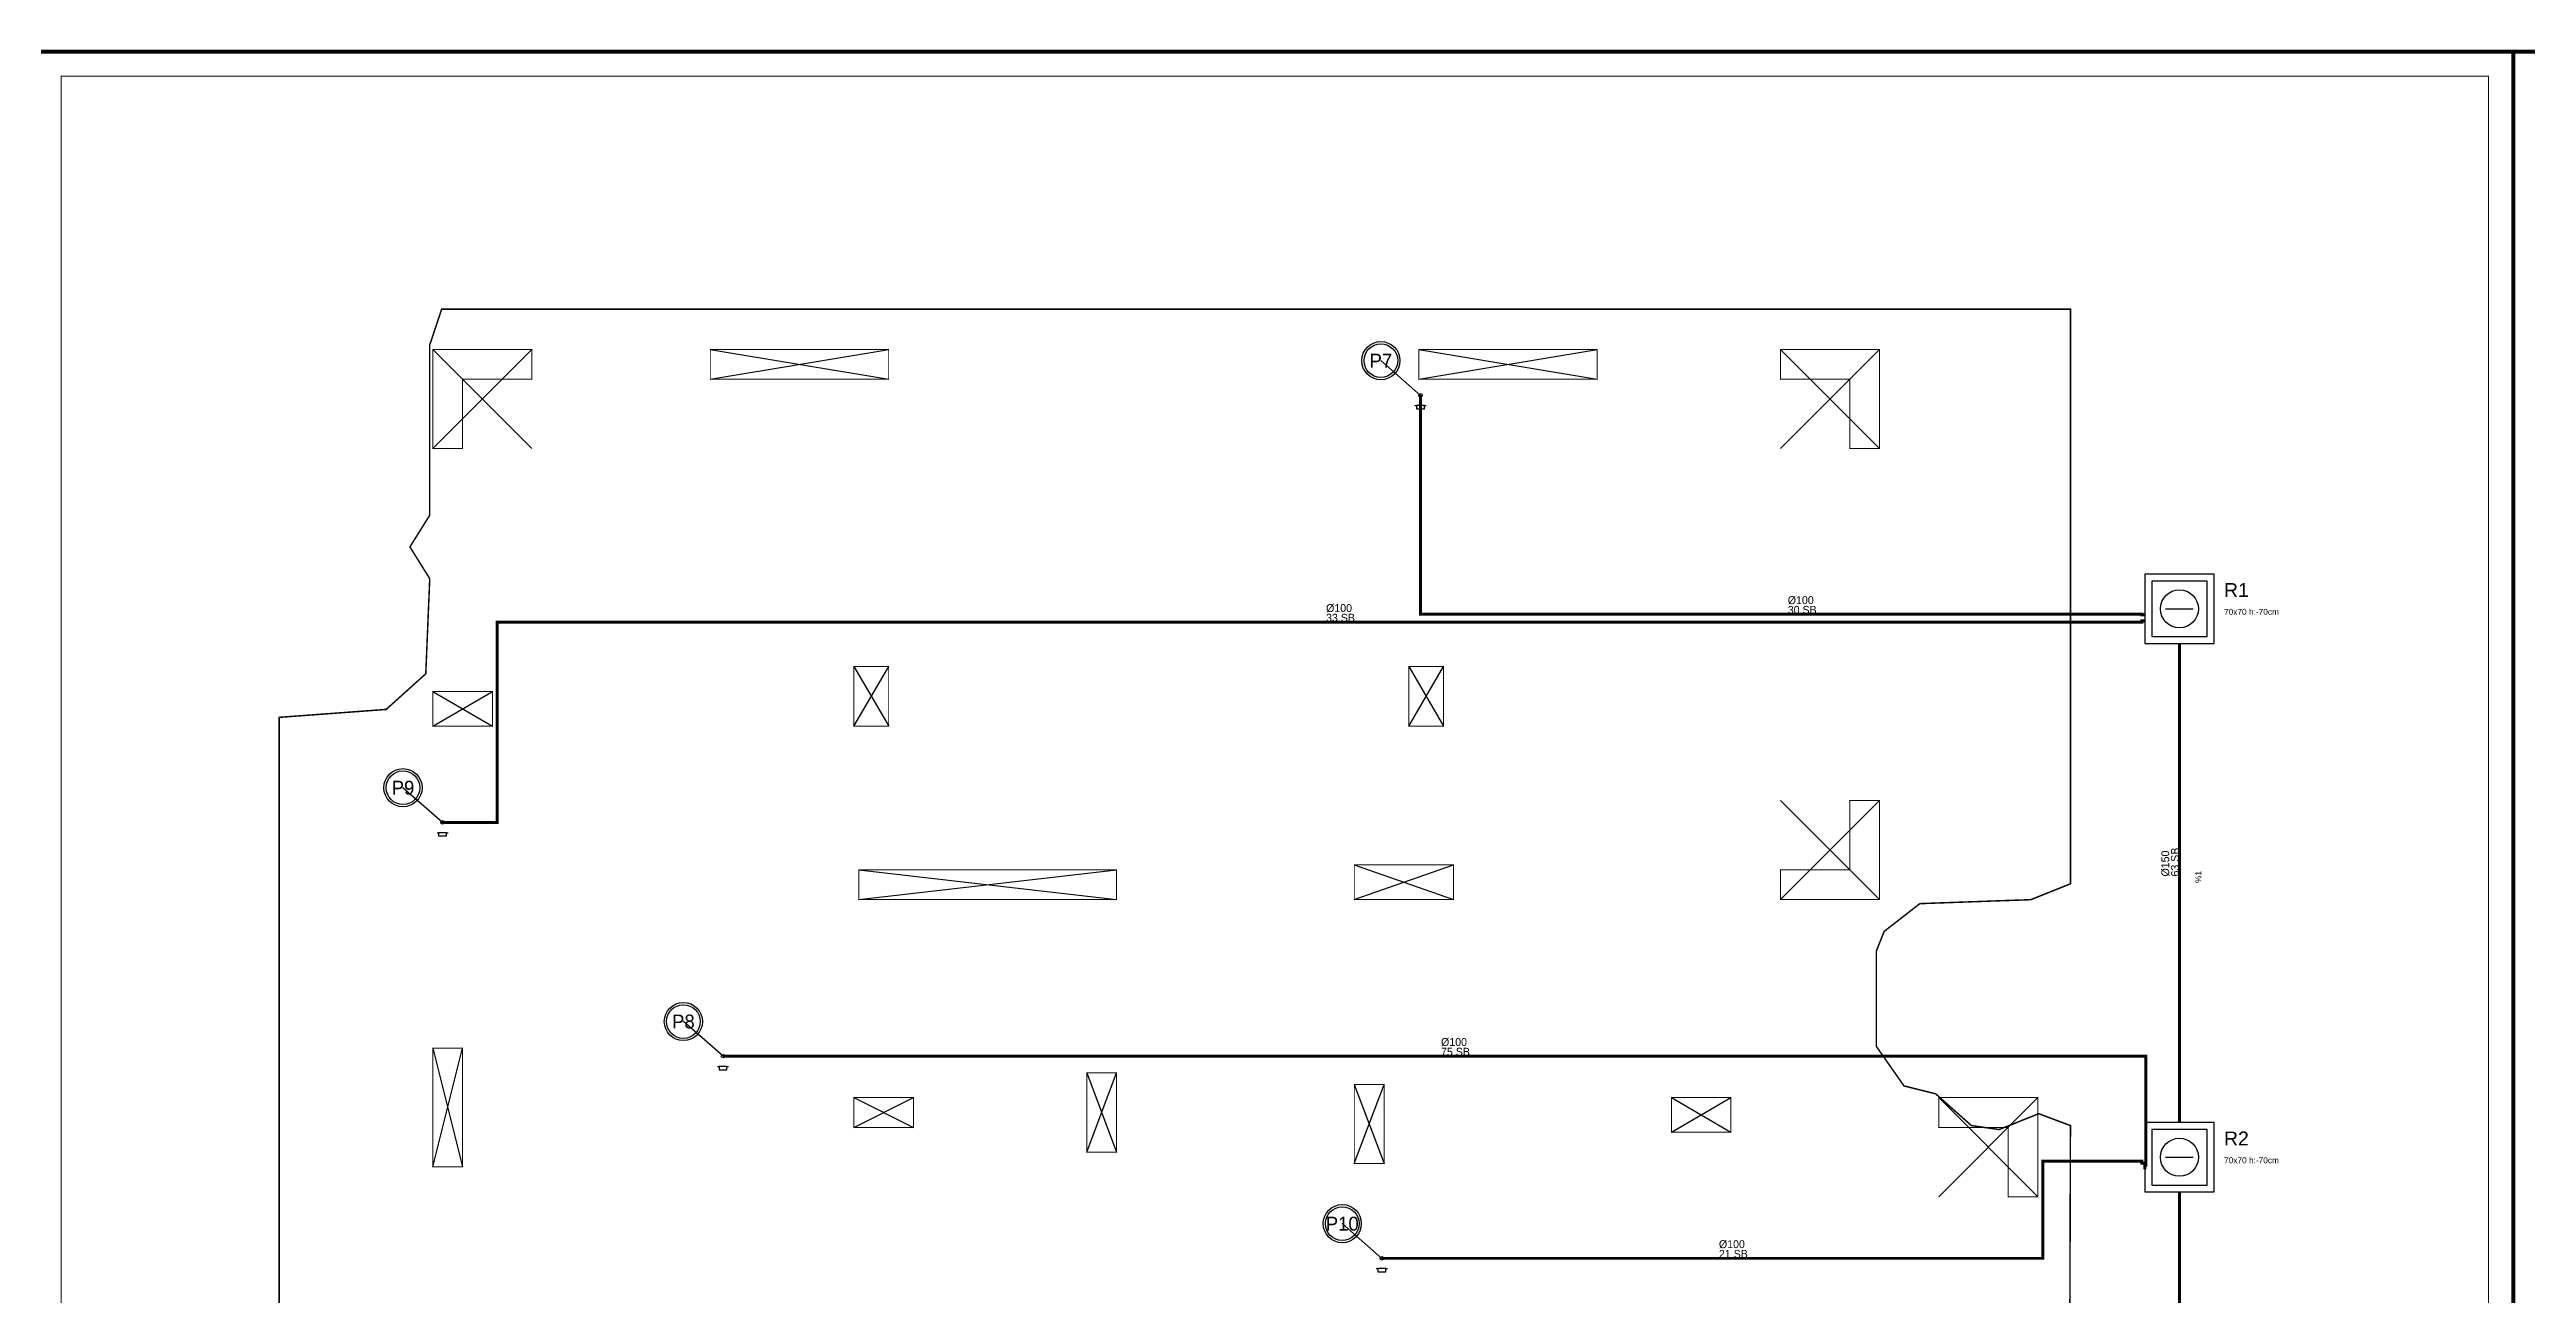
# Model space of a CAD drawing. Header units: centimetres. Extents: x -3962 to 31822, y -2 to 2802.
# Drawn here: x 5013 to 7513, y 1546 to 2802 of the extents above; entities that cross this region are included whole.
import ezdxf
from ezdxf.enums import TextEntityAlignment as Align

# ---------------------------------------------------------------- set-up
doc = ezdxf.new("R2010")
doc.units = ezdxf.units.CM
doc.linetypes.add('DASHED', pattern=[18, 12, -6])
doc.linetypes.add('PIS', pattern=[38, 30, -8])
for name, color, linetype in [('ROTAS-BINA-HATTI', 8, 'DASHED'), ('ROTAS-MIMARI-KOLON', 8, 'CONTINUOUS'), ('ROTAS-PAFTA', 7, 'CONTINUOUS'), ('ROTAS-PIS-SU-BORUSU', 6, 'PIS'), ('ROTAS-PISSU-CAP', 211, 'CONTINUOUS'), ('ROTAS-PISSU-KOLONNO', 211, 'CONTINUOUS'), ('ROTAS-ROGAR', 5, 'CONTINUOUS'), ('ROTAS-TEFRIS', 15, 'CONTINUOUS')]:
    doc.layers.add(name, color=color, linetype=linetype)
doc.styles.add('ROTAS', font='arial.ttf')

# ---------------------------------------------------------------- blocks, each defined once
blk = doc.blocks.new('ROTAS-PIS-SU-KOLON')
h = blk.add_hatch(color=256)
h.dxf.hatch_style = 1
h.paths.add_polyline_path([(1.5, 0), (1.5, 0.4), (1.3, 0.8), (1.1, 1.1), (0.8, 1.3), (0.4, 1.5), (0, 1.5), (-0.4, 1.5), (-0.8, 1.3), (-1.1, 1.1), (-1.3, 0.8), (-1.5, 0.4), (-1.5, 0), (-1.5, -0.4), (-1.3, -0.8), (-1.1, -1.1), (-0.8, -1.3), (-0.4, -1.5), (0, -1.5), (0.4, -1.5), (0.8, -1.3), (1.1, -1.1), (1.3, -0.8), (1.5, -0.4)])
blk.add_circle((0, 0), 3.5)
blk = doc.blocks.new('ROTAS-KOLON-NO-PIS-SU')
for radius in [27.5, 24.3]:
    blk.add_circle((0, 0), radius)
blk.add_attdef('K', text='', height=20).set_placement((0, 0), align=Align.MIDDLE_CENTER)
blk = doc.blocks.new('ROTAS-PIS-SU-CAP-SB')
for tag, p in [('PSCP_001', (0.83, 1.29)), ('PS_001', (0.83, 0.07))]:
    blk.add_attdef(tag, p, '', height=1)

msp = doc.modelspace()

# ---------------------------------------------------------------- linework, layer by layer
at = {"layer": 'ROTAS-BINA-HATTI', "const_width": 1.5}
msp.add_lwpolyline([(5245, 1412), (5245, 2128), (5353, 2136), (5393, 2172), (5397, 2268), (5377, 2300), (5397, 2332), (5397, 2504), (5409, 2540), (5409, 2540), (7053, 2540), (7053, 1960), (7013, 1944), (6901, 1940), (6865, 1912), (6857, 1892), (6857, 1796), (6885, 1756), (6917, 1748), (6953, 1716), (6981, 1712), (7021, 1728), (7053, 1716), (7049, 456)], dxfattribs=at)
at = {"layer": 'ROTAS-MIMARI-KOLON'}
for p, q in [((5400.2, 2399.2), (5500.2, 2499.2)), ((5400.2, 2499.2), (5500.2, 2399.2)), ((5680.2, 2469.2), (5860.2, 2499.2)), ((5680.2, 2499.2), (5860.2, 2469.2)), ((6395.2, 2469.2), (6575.2, 2499.2)), ((6395.2, 2499.2), (6575.2, 2469.2)), ((6760.2, 2399.2), (6860.2, 2499.2)), ((6760.2, 2499.2), (6860.2, 2399.2)), ((5825.2, 2119.2), (5860.2, 2179.2)), ((5825.2, 2179.2), (5860.2, 2119.2)), ((6385.2, 2119.2), (6420.2, 2179.2)), ((6385.2, 2179.2), (6420.2, 2119.2)), ((5400.2, 2119.2), (5460.2, 2154.2)), ((5400.2, 2154.2), (5460.2, 2119.2)), ((6760.2, 1944.2), (6860.2, 2044.2)), ((6760.2, 2044.2), (6860.2, 1944.2)), ((6330.2, 1944.2), (6430.2, 1979.2)), ((6330.2, 1979.2), (6430.2, 1944.2)), ((5830.2, 1944.2), (6090.2, 1974.2)), ((5830.2, 1974.2), (6090.2, 1944.2)), ((5400.2, 1674.2), (5430.2, 1794.2)), ((5400.2, 1794.2), (5430.2, 1674.2)), ((6060.2, 1689.2), (6090.2, 1769.2)), ((6060.2, 1769.2), (6090.2, 1689.2)), ((6330.2, 1677.6), (6360.2, 1757.6)), ((6330.2, 1757.6), (6360.2, 1677.6)), ((5825.2, 1714.2), (5885.2, 1744.2)), ((5825.2, 1744.2), (5885.2, 1714.2)), ((6650.2, 1709.2), (6710.2, 1744.2)), ((6650.2, 1744.2), (6710.2, 1709.2)), ((6920.2, 1644.2), (7020.2, 1744.2)), ((6920.2, 1744.2), (7020.2, 1644.2))]:
    msp.add_line(p, q, dxfattribs=at)
at = {"layer": 'ROTAS-MIMARI-KOLON', "const_width": 1}
for points in [[(5500.2, 2499.2), (5500.2, 2469.2), (5430.2, 2469.2), (5430.2, 2399.2), (5400.2, 2399.2), (5400.2, 2499.2), (5500.2, 2499.2)], [(5860.2, 2499.2), (5860.2, 2469.2), (5680.2, 2469.2), (5680.2, 2499.2), (5860.2, 2499.2)], [(6575.2, 2499.2), (6575.2, 2469.2), (6395.2, 2469.2), (6395.2, 2499.2), (6575.2, 2499.2)], [(6860.2, 2499.2), (6860.2, 2399.2), (6830.2, 2399.2), (6830.2, 2469.2), (6760.2, 2469.2), (6760.2, 2499.2), (6860.2, 2499.2)], [(5860.2, 2179.2), (5860.2, 2119.2), (5825.2, 2119.2), (5825.2, 2179.2), (5860.2, 2179.2)], [(6420.2, 2179.2), (6420.2, 2119.2), (6385.2, 2119.2), (6385.2, 2179.2), (6420.2, 2179.2)], [(5460.2, 2154.2), (5460.2, 2119.2), (5400.2, 2119.2), (5400.2, 2154.2), (5460.2, 2154.2)], [(6860.2, 2044.2), (6860.2, 1944.2), (6760.2, 1944.2), (6760.2, 1974.2), (6830.2, 1974.2), (6830.2, 2044.2), (6860.2, 2044.2)], [(6430.2, 1979.2), (6430.2, 1944.2), (6330.2, 1944.2), (6330.2, 1979.2), (6430.2, 1979.2)], [(6090.2, 1974.2), (6090.2, 1944.2), (5830.2, 1944.2), (5830.2, 1974.2), (6090.2, 1974.2)], [(5430.2, 1794.2), (5430.2, 1674.2), (5400.2, 1674.2), (5400.2, 1794.2), (5430.2, 1794.2)], [(6090.2, 1769.2), (6090.2, 1689.2), (6060.2, 1689.2), (6060.2, 1769.2), (6090.2, 1769.2)], [(6360.2, 1757.6), (6360.2, 1677.6), (6330.2, 1677.6), (6330.2, 1757.6), (6360.2, 1757.6)], [(5885.2, 1744.2), (5885.2, 1714.2), (5825.2, 1714.2), (5825.2, 1744.2), (5885.2, 1744.2)], [(6710.2, 1744.2), (6710.2, 1709.2), (6650.2, 1709.2), (6650.2, 1744.2), (6710.2, 1744.2)], [(7020.2, 1744.2), (7020.2, 1644.2), (6990.2, 1644.2), (6990.2, 1714.2), (6920.2, 1714.2), (6920.2, 1744.2), (7020.2, 1744.2)]]:
    msp.add_lwpolyline(points, close=True, dxfattribs=at)
at = {"layer": 'ROTAS-PAFTA'}
for points, const_width in [([(5000, 0), (7500, 0), (7500, 2800), (5000, 2800)], 4), ([(7500, 0), (10000, 0), (10000, 2800), (7500, 2800)], 4), ([(5025, 25), (7475, 25), (7475, 2775), (5025, 2775)], 1)]:
    msp.add_lwpolyline(points, close=True, dxfattribs=dict(at, const_width=const_width))
at = {"layer": 'ROTAS-PIS-SU-BORUSU'}
for p, q in [((6391.4, 2442.6), (6392.9, 2442.6)), ((6401.1, 2442.6), (6402.6, 2442.6)), ((5404.4, 2011.6), (5405.9, 2011.6)), ((5414.1, 2011.6), (5415.6, 2011.6)), ((5687.4, 1775.6), (5688.9, 1775.6)), ((5697.1, 1775.6), (5698.6, 1775.6)), ((6352.4, 1571.6), (6353.9, 1571.6)), ((6362.1, 1571.6), (6363.6, 1571.6))]:
    msp.add_line(p, q, dxfattribs=at)
at = {"layer": 'ROTAS-PIS-SU-BORUSU', "const_width": 3}
for points in [[(6397, 2453), (6397, 2232), (7125, 2232), (7125, 2231.5), (7128, 2231.5)], [(5410, 2022), (5465, 2022), (5465, 2224), (7125, 2224), (7125, 2225.5), (7128, 2225.5)], [(7163, 2202.5), (7163, 1719)], [(5693, 1786), (7129, 1786), (7129, 1676), (7128, 1676), (7128, 1672)], [(6358, 1582), (7025, 1582), (7025, 1680), (7125, 1680), (7125, 1678), (7128, 1678)], [(7163, 1649), (7163, 1314)]]:
    msp.add_lwpolyline(points, dxfattribs=at)
at = {"layer": 'ROTAS-PIS-SU-BORUSU'}
for points in [[(6393, 2439.4), (6401, 2439.4), (6401, 2442.6), (6393, 2442.6)], [(5406, 2008.4), (5414, 2008.4), (5414, 2011.6), (5406, 2011.6)], [(5689, 1772.4), (5697, 1772.4), (5697, 1775.6), (5689, 1775.6)], [(6354, 1568.4), (6362, 1568.4), (6362, 1571.6), (6354, 1571.6)]]:
    msp.add_lwpolyline(points, close=True, dxfattribs=at)
at = {"layer": 'ROTAS-PISSU-KOLONNO'}
for p, q in [((6397, 2453), (6357, 2488)), ((5410, 2022), (5370, 2057)), ((5693, 1786), (5653, 1821)), ((6358, 1582), (6318, 1617))]:
    msp.add_line(p, q, dxfattribs=at)
at = {"layer": 'ROTAS-ROGAR'}
for p, q in [((7149, 2237.5), (7177, 2237.5)), ((7149, 1684), (7177, 1684))]:
    msp.add_line(p, q, dxfattribs=at)
for points in [[(7128, 2202.5), (7198, 2202.5), (7198, 2272.5), (7128, 2272.5)], [(7135, 2209.5), (7191, 2209.5), (7191, 2265.5), (7135, 2265.5)], [(7128, 1649), (7198, 1649), (7198, 1719), (7128, 1719)], [(7135, 1656), (7191, 1656), (7191, 1712), (7135, 1712)]]:
    msp.add_lwpolyline(points, close=True, dxfattribs=at)
for centre in [(7163, 2237.5), (7163, 1684)]:
    msp.add_circle(centre, 19.2, dxfattribs=at)

# ---------------------------------------------------------------- block references
at = {"layer": 'ROTAS-TEFRIS'}
ref = msp.add_blockref('ROTAS-KOLON-NO-PIS-SU', (6357, 2488), dxfattribs=dict(at, xscale=0.7, yscale=0.7))
ref.add_attrib('K', 'P7', dxfattribs={"height": 14}).set_placement((6357, 2488), align=Align.MIDDLE_CENTER)
at = {"layer": 'ROTAS-TEFRIS', "xscale": 0.5, "yscale": 0.5}
for p in [(6397, 2453), (5410, 2022), (5693, 1786), (6358, 1582)]:
    msp.add_blockref('ROTAS-PIS-SU-KOLON', p, dxfattribs=at)
at = {"layer": 'ROTAS-TEFRIS'}
ref = msp.add_blockref('ROTAS-PIS-SU-CAP-SB', (6761, 2232), dxfattribs=dict(at, xscale=8, yscale=8))
ref.add_attrib('PSCP_001', 'Ø100', (6767.7, 2242.3), dxfattribs={"height": 8})
ref.add_attrib('PS_001', '30 SB', (6767.7, 2232.5), dxfattribs={"height": 8})
ref = msp.add_blockref('ROTAS-PIS-SU-CAP-SB', (6295, 2224), dxfattribs=dict(at, xscale=8, yscale=8))
ref.add_attrib('PSCP_001', 'Ø100', (6301.7, 2234.3), dxfattribs={"height": 8})
ref.add_attrib('PS_001', '33 SB', (6301.7, 2224.5), dxfattribs={"height": 8})
ref = msp.add_blockref('ROTAS-KOLON-NO-PIS-SU', (5370, 2057), dxfattribs=dict(at, xscale=0.7, yscale=0.7))
ref.add_attrib('K', 'P9', dxfattribs={"height": 14}).set_placement((5370, 2057), align=Align.MIDDLE_CENTER)
ref = msp.add_blockref('ROTAS-PIS-SU-CAP-SB', (7163, 1960.8), dxfattribs=dict(at, xscale=8, yscale=8, rotation=90))
ref.add_attrib('PSCP_001', 'Ø150', (7152.7, 1967.4), dxfattribs={"height": 8, "rotation": 90})
ref.add_attrib('PS_001', '63 SB', (7162.5, 1967.4), dxfattribs={"height": 8, "rotation": 90})
ref = msp.add_blockref('ROTAS-KOLON-NO-PIS-SU', (5653, 1821), dxfattribs=dict(at, xscale=0.7, yscale=0.7))
ref.add_attrib('K', 'P8', dxfattribs={"height": 14}).set_placement((5653, 1821), align=Align.MIDDLE_CENTER)
ref = msp.add_blockref('ROTAS-PIS-SU-CAP-SB', (6411, 1786), dxfattribs=dict(at, xscale=8, yscale=8))
ref.add_attrib('PSCP_001', 'Ø100', (6417.7, 1796.3), dxfattribs={"height": 8})
ref.add_attrib('PS_001', '75 SB', (6417.7, 1786.5), dxfattribs={"height": 8})
ref = msp.add_blockref('ROTAS-KOLON-NO-PIS-SU', (6318, 1617), dxfattribs=dict(at, xscale=0.7, yscale=0.7))
ref.add_attrib('K', 'P10', dxfattribs={"height": 14}).set_placement((6318, 1617), align=Align.MIDDLE_CENTER)
ref = msp.add_blockref('ROTAS-PIS-SU-CAP-SB', (6691.5, 1582), dxfattribs=dict(at, xscale=8, yscale=8))
ref.add_attrib('PSCP_001', 'Ø100', (6698.2, 1592.3), dxfattribs={"height": 8})
ref.add_attrib('PS_001', '21 SB', (6698.2, 1582.5), dxfattribs={"height": 8})

# ---------------------------------------------------------------- texts
at = {"layer": 'ROTAS-PISSU-CAP', "style": 'ROTAS'}
msp.add_text('%1', height=6, rotation=90, dxfattribs=at).set_placement((7185, 1960.8))
at = {"layer": 'ROTAS-ROGAR', "style": 'ROTAS'}
for s, height, p in [('R1', 14, (7208, 2249.5)), ('70x70 h:-70cm', 6, (7208, 2231.5)), ('R2', 14, (7208, 1696)), ('70x70 h:-70cm', 6, (7208, 1678))]:
    msp.add_text(s, height=height, dxfattribs=at).set_placement(p)

doc.saveas('drawing.dxf')
